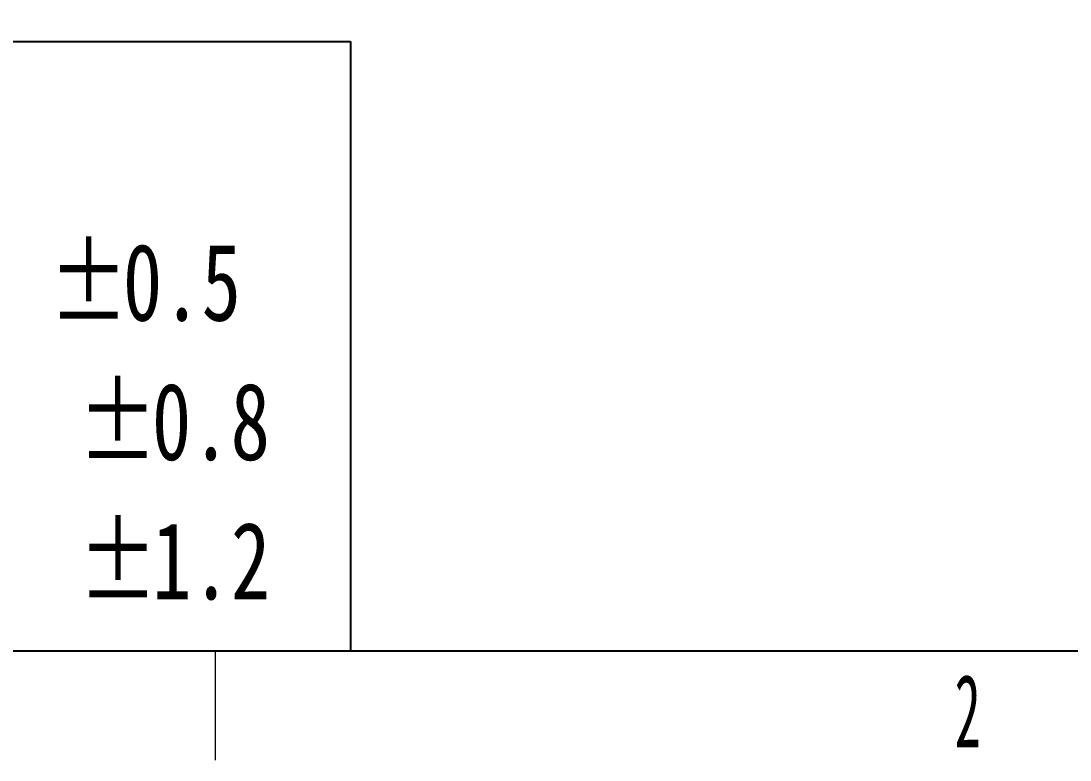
# Model space of a CAD drawing. Header units: millimetres. Extents: x 169 to 14583, y -399 to 10804.
# Drawn here: x 1511 to 2518, y 81 to 790 of the extents above; entities that cross this region are included whole.
import ezdxf

# ---------------------------------------------------------------- set-up
doc = ezdxf.new("R2010")
doc.units = ezdxf.units.MM
doc.header["$LTSCALE"] = 35
doc.layers.add('1', color=70, linetype='Continuous')
doc.layers.add('12', color=4, linetype='Continuous')
doc.styles.add('SLDTEXTSTYLE11', font='TXT', dxfattribs={"width": 0.75})
doc.styles.add('SLDTEXTSTYLE2', font='TXT', dxfattribs={"width": 0.7})
doc.styles.add('SLDTEXTSTYLE5', font='TXT', dxfattribs={"width": 0.525})
doc.dimstyles.new('SLDDIMSTYLE3', dxfattribs={"dimtxt": 105.988363, "dimasz": 26.25, "dimexe": 0, "dimexo": 0.0625, "dimgap": 26.497091, "dimtad": 1, "dimrnd": 1e-09, "dimzin": 12, "dimdsep": 46, "dimtxsty": 'SLDTEXTSTYLE2', "dimsah": 1, "dimcen": 0.09, "dimadec": 0, "dimazin": 3, "dimtfac": 1, "dimtdec": 3, "dimtofl": 0, "dimtmove": 0, "dimatfit": 3, "dimfxl": 0, "dimfrac": 2, "dimtolj": 1, "dimtzin": 12, "dimarcsym": 0})

# ---------------------------------------------------------------- blocks, each defined once
blk = doc.blocks.new('블록12')
for p, q in [((279.9, 770.5), (1826.9, 770.5)), ((1826.9, 770.5), (1826.9, 185.5)), ((279.9, 185.5), (14454.9, 185.5))]:
    blk.add_line(p, q)
at = {"color": 9, "linetype": 'Continuous', "lineweight": 18}
blk.add_line((1697.3, 80.5), (1697.4, 185.5), dxfattribs=at)
blk = doc.blocks.new('_D_23')
at = {"layer": '1'}
for p, q in [((2657.8, 1041.2), (2657.8, 767.6)), ((2812.8, 1041.2), (2812.8, 767.6)), ((2657.8, 802.6), (2417.4, 802.6)), ((2657.8, 802.6), (2812.8, 802.6))]:
    blk.add_line(p, q, dxfattribs=at)
for points in [[(2657.8, 802.6), (2684, 797.4), (2684, 807.9)], [(2812.8, 802.6), (2786.5, 807.9), (2786.5, 797.4)]]:
    blk.add_solid(points, dxfattribs=at)
at = {"layer": '1', "insert": (2417.4, 922), "char_height": 92.6, "attachment_point": 1, "style": 'SLDTEXTSTYLE2'}
blk.add_mtext('155', dxfattribs=at)

msp = doc.modelspace()

# ---------------------------------------------------------------- block references
at = {"color": 7, "linetype": 'Continuous'}
msp.add_blockref('블록12', (0, 0), dxfattribs=at)

# ---------------------------------------------------------------- texts
at = {"layer": '12'}
for s, insert, char_height, attachment_point, style in [('%%p', (1537.849, 576.423), 74.0833, 1, 'SLDTEXTSTYLE11'), ('0.5', (1608.475, 576.423), 74.0833, 1, 'SLDTEXTSTYLE11'), ('%%p', (1565.699, 442.645), 74.0833, 1, 'SLDTEXTSTYLE11'), ('0.8', (1636.325, 442.645), 74.0833, 1, 'SLDTEXTSTYLE11'), ('%%p', (1565.973, 308.867), 74.0833, 1, 'SLDTEXTSTYLE11'), ('1.2', (1636.599, 308.867), 74.0833, 1, 'SLDTEXTSTYLE11'), ('2', (2419.505, 162.694), 70.001, 2, 'SLDTEXTSTYLE5')]:
    msp.add_mtext(s, dxfattribs=dict(at, insert=insert, char_height=char_height, attachment_point=attachment_point, style=style))

# ---------------------------------------------------------------- dimensions: what is measured, and where the dimension line sits
at = {"layer": '1'}
dim = msp.add_linear_dim(base=(2812.772, 802.617), p1=(2657.772, 1076.159), p2=(2812.772, 1076.159), dimstyle='SLDDIMSTYLE3', dxfattribs=at)
dim.commit()
dim.dimension.update_dxf_attribs({"geometry": '_D_23', "text_midpoint": (2523.67, 802.617), "dimtype": 160})

doc.saveas('drawing.dxf')
